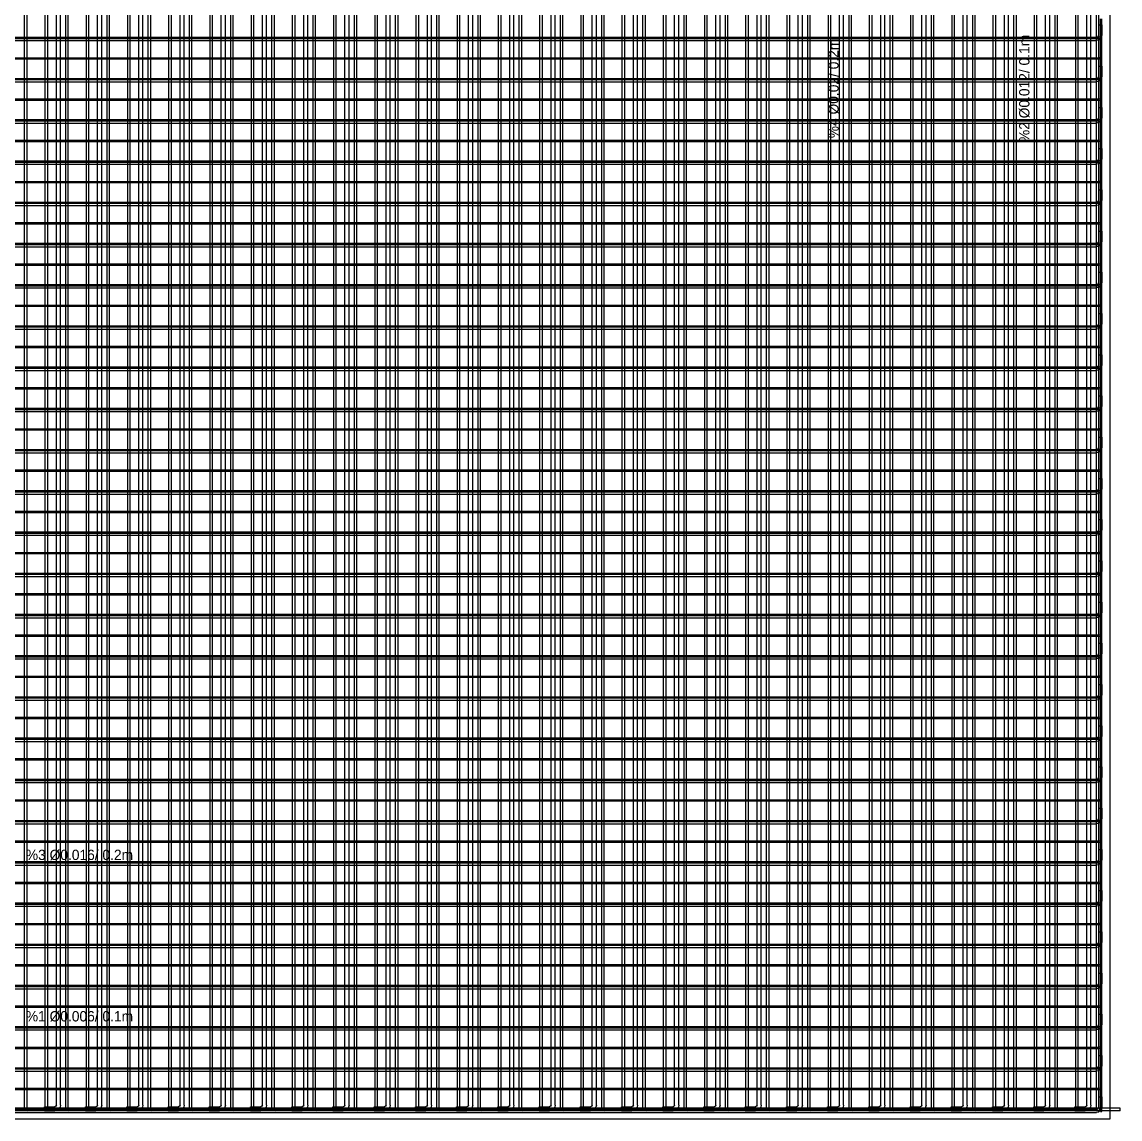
# Model space of a CAD drawing. Header units: metres. Extents: x -0.3 to 22, y -15 to 10.2.
# Drawn here: x 4.72 to 10.05, y 0 to 5.32 of the extents above; entities that cross this region are included whole.
import ezdxf
from ezdxf.enums import TextEntityAlignment as Align

# ---------------------------------------------------------------- set-up
doc = ezdxf.new("R2010")
doc.units = ezdxf.units.M

msp = doc.modelspace()

# ---------------------------------------------------------------- linework, layer by layer
for p, q in [((4.734, 0.055), (4.734, 9.945)), ((4.746, 0.055), (4.746, 9.945)), ((4.834, 0.055), (4.834, 9.945)), ((4.846, 0.055), (4.846, 9.945)), ((4.888, 0.068), (4.888, 9.932)), ((4.908, 0.068), (4.908, 9.932)), ((4.934, 0.055), (4.934, 9.945)), ((4.946, 0.055), (4.946, 9.945)), ((5.034, 0.055), (5.034, 9.945)), ((5.046, 0.055), (5.046, 9.945)), ((5.088, 0.068), (5.088, 9.932)), ((5.108, 0.068), (5.108, 9.932)), ((5.134, 0.055), (5.134, 9.945)), ((5.146, 0.055), (5.146, 9.945)), ((5.234, 0.055), (5.234, 9.945)), ((5.246, 0.055), (5.246, 9.945)), ((5.288, 0.068), (5.288, 9.932)), ((5.308, 0.068), (5.308, 9.932)), ((5.334, 0.055), (5.334, 9.945)), ((5.346, 0.055), (5.346, 9.945)), ((5.434, 0.055), (5.434, 9.945)), ((5.446, 0.055), (5.446, 9.945)), ((5.488, 0.068), (5.488, 9.932)), ((5.508, 0.068), (5.508, 9.932)), ((5.534, 0.055), (5.534, 9.945)), ((5.546, 0.055), (5.546, 9.945)), ((5.634, 0.055), (5.634, 9.945)), ((5.646, 0.055), (5.646, 9.945)), ((5.688, 0.068), (5.688, 9.932)), ((5.708, 0.068), (5.708, 9.932)), ((5.734, 0.055), (5.734, 9.945)), ((5.746, 0.055), (5.746, 9.945)), ((5.834, 0.055), (5.834, 9.945)), ((5.846, 0.055), (5.846, 9.945)), ((5.888, 0.068), (5.888, 9.932)), ((5.908, 0.068), (5.908, 9.932)), ((5.934, 0.055), (5.934, 9.945)), ((5.946, 0.055), (5.946, 9.945)), ((6.034, 0.055), (6.034, 9.945)), ((6.046, 0.055), (6.046, 9.945)), ((6.088, 0.068), (6.088, 9.932)), ((6.108, 0.068), (6.108, 9.932)), ((6.134, 0.055), (6.134, 9.945)), ((6.146, 0.055), (6.146, 9.945)), ((6.234, 0.055), (6.234, 9.945)), ((6.246, 0.055), (6.246, 9.945)), ((6.288, 0.068), (6.288, 9.932)), ((6.308, 0.068), (6.308, 9.932)), ((6.334, 0.055), (6.334, 9.945)), ((6.346, 0.055), (6.346, 9.945)), ((6.434, 0.055), (6.434, 9.945)), ((6.446, 0.055), (6.446, 9.945)), ((6.488, 0.068), (6.488, 9.932)), ((6.508, 0.068), (6.508, 9.932)), ((6.534, 0.055), (6.534, 9.945)), ((6.546, 0.055), (6.546, 9.945)), ((6.634, 0.055), (6.634, 9.945)), ((6.646, 0.055), (6.646, 9.945)), ((6.688, 0.068), (6.688, 9.932)), ((6.708, 0.068), (6.708, 9.932)), ((6.734, 0.055), (6.734, 9.945)), ((6.746, 0.055), (6.746, 9.945)), ((6.834, 0.055), (6.834, 9.945)), ((6.846, 0.055), (6.846, 9.945)), ((6.888, 0.068), (6.888, 9.932)), ((6.908, 0.068), (6.908, 9.932)), ((6.934, 0.055), (6.934, 9.945)), ((6.946, 0.055), (6.946, 9.945)), ((7.034, 0.055), (7.034, 9.945)), ((7.046, 0.055), (7.046, 9.945)), ((7.088, 0.068), (7.088, 9.932)), ((7.108, 0.068), (7.108, 9.932)), ((7.134, 0.055), (7.134, 9.945)), ((7.146, 0.055), (7.146, 9.945)), ((7.234, 0.055), (7.234, 9.945)), ((7.246, 0.055), (7.246, 9.945)), ((7.288, 0.068), (7.288, 9.932)), ((7.308, 0.068), (7.308, 9.932)), ((7.334, 0.055), (7.334, 9.945)), ((7.346, 0.055), (7.346, 9.945)), ((7.434, 0.055), (7.434, 9.945)), ((7.446, 0.055), (7.446, 9.945)), ((7.488, 0.068), (7.488, 9.932)), ((7.508, 0.068), (7.508, 9.932)), ((7.534, 0.055), (7.534, 9.945)), ((7.546, 0.055), (7.546, 9.945)), ((7.634, 0.055), (7.634, 9.945)), ((7.646, 0.055), (7.646, 9.945)), ((7.688, 0.068), (7.688, 9.932)), ((7.708, 0.068), (7.708, 9.932)), ((7.734, 0.055), (7.734, 9.945)), ((7.746, 0.055), (7.746, 9.945)), ((7.834, 0.055), (7.834, 9.945)), ((7.846, 0.055), (7.846, 9.945)), ((7.888, 0.068), (7.888, 9.932)), ((7.908, 0.068), (7.908, 9.932)), ((7.934, 0.055), (7.934, 9.945)), ((7.946, 0.055), (7.946, 9.945)), ((8.034, 0.055), (8.034, 9.945)), ((8.046, 0.055), (8.046, 9.945)), ((8.088, 0.068), (8.088, 9.932)), ((8.108, 0.068), (8.108, 9.932)), ((8.134, 0.055), (8.134, 9.945)), ((8.146, 0.055), (8.146, 9.945)), ((8.234, 0.055), (8.234, 9.945)), ((8.246, 0.055), (8.246, 9.945)), ((8.288, 0.068), (8.288, 9.932)), ((8.308, 0.068), (8.308, 9.932)), ((8.334, 0.055), (8.334, 9.945)), ((8.346, 0.055), (8.346, 9.945)), ((8.434, 0.055), (8.434, 9.945)), ((8.446, 0.055), (8.446, 9.945)), ((8.488, 0.068), (8.488, 9.932)), ((8.508, 0.068), (8.508, 9.932)), ((8.534, 0.055), (8.534, 9.945)), ((8.546, 0.055), (8.546, 9.945)), ((8.634, 0.055), (8.634, 9.945)), ((8.646, 0.055), (8.646, 9.945)), ((8.688, 0.068), (8.688, 9.932)), ((8.708, 0.068), (8.708, 9.932)), ((8.734, 0.055), (8.734, 9.945)), ((8.746, 0.055), (8.746, 9.945)), ((8.834, 0.055), (8.834, 9.945)), ((8.846, 0.055), (8.846, 9.945)), ((8.888, 0.068), (8.888, 9.932)), ((8.908, 0.068), (8.908, 9.932)), ((8.934, 0.055), (8.934, 9.945)), ((8.946, 0.055), (8.946, 9.945)), ((9.034, 0.055), (9.034, 9.945)), ((9.046, 0.055), (9.046, 9.945)), ((9.088, 0.068), (9.088, 9.932)), ((9.108, 0.068), (9.108, 9.932)), ((9.134, 0.055), (9.134, 9.945)), ((9.146, 0.055), (9.146, 9.945)), ((9.234, 0.055), (9.234, 9.945)), ((9.246, 0.055), (9.246, 9.945)), ((9.288, 0.068), (9.288, 9.932)), ((9.308, 0.068), (9.308, 9.932)), ((9.334, 0.055), (9.334, 9.945)), ((9.346, 0.055), (9.346, 9.945)), ((9.434, 0.055), (9.434, 9.945)), ((9.446, 0.055), (9.446, 9.945)), ((9.488, 0.068), (9.488, 9.932)), ((9.508, 0.068), (9.508, 9.932)), ((9.534, 0.055), (9.534, 9.945)), ((9.546, 0.055), (9.546, 9.945)), ((9.634, 0.055), (9.634, 9.945)), ((9.646, 0.055), (9.646, 9.945)), ((9.688, 0.068), (9.688, 9.932)), ((9.708, 0.068), (9.708, 9.932)), ((9.734, 0.055), (9.734, 9.945)), ((9.746, 0.055), (9.746, 9.945)), ((9.834, 0.055), (9.834, 9.945)), ((9.846, 0.055), (9.846, 9.945)), ((9.888, 0.068), (9.888, 9.932)), ((9.908, 0.068), (9.908, 9.932)), ((9.934, 0.055), (9.934, 9.945)), ((9.946, 0.055), (9.946, 9.945)), ((9.954, 5.237), (9.954, 5.337)), ((9.96, 5.237), (9.96, 5.337)), ((9.944, 5.308), (9.96, 5.308)), ((9.944, 5.308), (9.944, 5.258)), ((9.96, 5.308), (9.96, 5.258)), ((0.052, 5.249), (9.948, 5.249)), ((0.052, 5.243), (9.948, 5.243)), ((0.066, 5.248), (9.934, 5.248)), ((0.066, 5.232), (9.934, 5.232)), ((9.954, 5.137), (9.954, 5.237)), ((9.954, 5.237), (9.96, 5.237)), ((9.96, 5.137), (9.96, 5.237)), ((0.052, 5.149), (9.948, 5.149)), ((0.052, 5.143), (9.948, 5.143)), ((9.954, 5.037), (9.954, 5.137)), ((9.954, 5.137), (9.96, 5.137)), ((9.96, 5.037), (9.96, 5.137)), ((9.944, 5.108), (9.96, 5.108)), ((9.944, 5.108), (9.944, 5.058)), ((9.96, 5.108), (9.96, 5.058)), ((0.052, 5.049), (9.948, 5.049)), ((0.052, 5.043), (9.948, 5.043)), ((0.066, 5.048), (9.934, 5.048)), ((0.066, 5.032), (9.934, 5.032)), ((9.954, 4.937), (9.954, 5.037)), ((9.954, 5.037), (9.96, 5.037)), ((9.96, 4.937), (9.96, 5.037)), ((0.052, 4.949), (9.948, 4.949)), ((0.052, 4.943), (9.948, 4.943)), ((9.944, 4.908), (9.96, 4.908)), ((9.944, 4.908), (9.944, 4.858)), ((9.954, 4.837), (9.954, 4.937)), ((9.954, 4.937), (9.96, 4.937)), ((9.96, 4.837), (9.96, 4.937)), ((9.96, 4.908), (9.96, 4.858)), ((0.052, 4.849), (9.948, 4.849)), ((0.052, 4.843), (9.948, 4.843)), ((0.066, 4.848), (9.934, 4.848)), ((0.066, 4.832), (9.934, 4.832)), ((9.954, 4.737), (9.954, 4.837)), ((9.954, 4.837), (9.96, 4.837)), ((9.96, 4.737), (9.96, 4.837)), ((0.052, 4.749), (9.948, 4.749)), ((0.052, 4.743), (9.948, 4.743)), ((9.944, 4.708), (9.96, 4.708)), ((9.944, 4.708), (9.944, 4.658)), ((9.954, 4.637), (9.954, 4.737)), ((9.954, 4.737), (9.96, 4.737)), ((9.96, 4.637), (9.96, 4.737)), ((9.96, 4.708), (9.96, 4.658)), ((0.052, 4.649), (9.948, 4.649)), ((0.052, 4.643), (9.948, 4.643)), ((0.066, 4.648), (9.934, 4.648)), ((9.954, 4.537), (9.954, 4.637)), ((9.954, 4.637), (9.96, 4.637)), ((9.96, 4.537), (9.96, 4.637)), ((0.066, 4.632), (9.934, 4.632)), ((0.052, 4.549), (9.948, 4.549)), ((0.052, 4.543), (9.948, 4.543)), ((9.954, 4.437), (9.954, 4.537)), ((9.954, 4.537), (9.96, 4.537)), ((9.96, 4.437), (9.96, 4.537)), ((9.944, 4.508), (9.96, 4.508)), ((9.944, 4.508), (9.944, 4.458)), ((9.96, 4.508), (9.96, 4.458)), ((0.052, 4.449), (9.948, 4.449)), ((0.052, 4.443), (9.948, 4.443)), ((0.066, 4.448), (9.934, 4.448)), ((0.066, 4.432), (9.934, 4.432)), ((9.954, 4.337), (9.954, 4.437)), ((9.954, 4.437), (9.96, 4.437)), ((9.96, 4.337), (9.96, 4.437)), ((0.052, 4.349), (9.948, 4.349)), ((0.052, 4.343), (9.948, 4.343)), ((9.954, 4.237), (9.954, 4.337)), ((9.954, 4.337), (9.96, 4.337)), ((9.96, 4.237), (9.96, 4.337)), ((9.944, 4.308), (9.96, 4.308)), ((9.944, 4.308), (9.944, 4.258)), ((9.96, 4.308), (9.96, 4.258)), ((0.052, 4.249), (9.948, 4.249)), ((0.052, 4.243), (9.948, 4.243)), ((0.066, 4.248), (9.934, 4.248)), ((0.066, 4.232), (9.934, 4.232)), ((9.954, 4.137), (9.954, 4.237)), ((9.954, 4.237), (9.96, 4.237)), ((9.96, 4.137), (9.96, 4.237)), ((0.052, 4.149), (9.948, 4.149)), ((0.052, 4.143), (9.948, 4.143)), ((9.944, 4.108), (9.96, 4.108)), ((9.944, 4.108), (9.944, 4.058)), ((9.954, 4.037), (9.954, 4.137)), ((9.954, 4.137), (9.96, 4.137)), ((9.96, 4.037), (9.96, 4.137)), ((9.96, 4.108), (9.96, 4.058)), ((0.052, 4.049), (9.948, 4.049)), ((0.052, 4.043), (9.948, 4.043)), ((0.066, 4.048), (9.934, 4.048)), ((0.066, 4.032), (9.934, 4.032)), ((9.954, 3.937), (9.954, 4.037)), ((9.954, 4.037), (9.96, 4.037)), ((9.96, 3.937), (9.96, 4.037)), ((0.052, 3.949), (9.948, 3.949)), ((0.052, 3.943), (9.948, 3.943)), ((9.944, 3.908), (9.96, 3.908)), ((9.944, 3.908), (9.944, 3.858)), ((9.954, 3.837), (9.954, 3.937)), ((9.954, 3.937), (9.96, 3.937)), ((9.96, 3.837), (9.96, 3.937)), ((9.96, 3.908), (9.96, 3.858)), ((0.052, 3.849), (9.948, 3.849)), ((0.052, 3.843), (9.948, 3.843)), ((0.066, 3.848), (9.934, 3.848)), ((9.954, 3.737), (9.954, 3.837)), ((9.954, 3.837), (9.96, 3.837)), ((9.96, 3.737), (9.96, 3.837)), ((0.066, 3.832), (9.934, 3.832)), ((0.052, 3.749), (9.948, 3.749)), ((0.052, 3.743), (9.948, 3.743)), ((9.954, 3.637), (9.954, 3.737)), ((9.954, 3.737), (9.96, 3.737)), ((9.96, 3.637), (9.96, 3.737)), ((9.944, 3.708), (9.96, 3.708)), ((9.944, 3.708), (9.944, 3.658)), ((9.96, 3.708), (9.96, 3.658)), ((0.052, 3.649), (9.948, 3.649)), ((0.052, 3.643), (9.948, 3.643)), ((0.066, 3.648), (9.934, 3.648)), ((0.066, 3.632), (9.934, 3.632)), ((9.954, 3.537), (9.954, 3.637)), ((9.954, 3.637), (9.96, 3.637)), ((9.96, 3.537), (9.96, 3.637)), ((0.052, 3.549), (9.948, 3.549)), ((0.052, 3.543), (9.948, 3.543)), ((9.954, 3.437), (9.954, 3.537)), ((9.954, 3.537), (9.96, 3.537)), ((9.96, 3.437), (9.96, 3.537)), ((9.944, 3.508), (9.96, 3.508)), ((9.944, 3.508), (9.944, 3.458)), ((9.96, 3.508), (9.96, 3.458)), ((0.052, 3.449), (9.948, 3.449)), ((0.052, 3.443), (9.948, 3.443)), ((0.066, 3.448), (9.934, 3.448)), ((0.066, 3.432), (9.934, 3.432)), ((9.954, 3.337), (9.954, 3.437)), ((9.954, 3.437), (9.96, 3.437)), ((9.96, 3.337), (9.96, 3.437)), ((0.052, 3.349), (9.948, 3.349)), ((0.052, 3.343), (9.948, 3.343)), ((9.944, 3.308), (9.96, 3.308)), ((9.944, 3.308), (9.944, 3.258)), ((9.954, 3.237), (9.954, 3.337)), ((9.954, 3.337), (9.96, 3.337)), ((9.96, 3.237), (9.96, 3.337)), ((9.96, 3.308), (9.96, 3.258)), ((0.052, 3.249), (9.948, 3.249)), ((0.052, 3.243), (9.948, 3.243)), ((0.066, 3.248), (9.934, 3.248)), ((0.066, 3.232), (9.934, 3.232)), ((9.954, 3.137), (9.954, 3.237)), ((9.954, 3.237), (9.96, 3.237)), ((9.96, 3.137), (9.96, 3.237)), ((0.052, 3.149), (9.948, 3.149)), ((0.052, 3.143), (9.948, 3.143)), ((9.944, 3.108), (9.96, 3.108)), ((9.944, 3.108), (9.944, 3.058)), ((9.954, 3.037), (9.954, 3.137)), ((9.954, 3.137), (9.96, 3.137)), ((9.96, 3.037), (9.96, 3.137)), ((9.96, 3.108), (9.96, 3.058)), ((0.052, 3.049), (9.948, 3.049)), ((0.052, 3.043), (9.948, 3.043)), ((0.066, 3.048), (9.934, 3.048)), ((9.954, 2.937), (9.954, 3.037)), ((9.954, 3.037), (9.96, 3.037)), ((9.96, 2.937), (9.96, 3.037)), ((0.066, 3.032), (9.934, 3.032)), ((0.052, 2.949), (9.948, 2.949)), ((0.052, 2.943), (9.948, 2.943)), ((9.954, 2.837), (9.954, 2.937)), ((9.954, 2.937), (9.96, 2.937)), ((9.96, 2.837), (9.96, 2.937)), ((9.944, 2.908), (9.96, 2.908)), ((9.944, 2.908), (9.944, 2.858)), ((9.96, 2.908), (9.96, 2.858)), ((0.052, 2.849), (9.948, 2.849)), ((0.052, 2.843), (9.948, 2.843)), ((0.066, 2.848), (9.934, 2.848)), ((0.066, 2.832), (9.934, 2.832)), ((9.954, 2.737), (9.954, 2.837)), ((9.954, 2.837), (9.96, 2.837)), ((9.96, 2.737), (9.96, 2.837)), ((0.052, 2.749), (9.948, 2.749)), ((0.052, 2.743), (9.948, 2.743)), ((9.954, 2.637), (9.954, 2.737)), ((9.954, 2.737), (9.96, 2.737)), ((9.96, 2.637), (9.96, 2.737)), ((9.944, 2.708), (9.96, 2.708)), ((9.944, 2.708), (9.944, 2.658)), ((9.96, 2.708), (9.96, 2.658)), ((0.052, 2.649), (9.948, 2.649)), ((0.052, 2.643), (9.948, 2.643)), ((0.066, 2.648), (9.934, 2.648)), ((0.066, 2.632), (9.934, 2.632)), ((9.954, 2.537), (9.954, 2.637)), ((9.954, 2.637), (9.96, 2.637)), ((9.96, 2.537), (9.96, 2.637)), ((0.052, 2.549), (9.948, 2.549)), ((0.052, 2.543), (9.948, 2.543)), ((9.944, 2.508), (9.96, 2.508)), ((9.944, 2.508), (9.944, 2.458)), ((9.954, 2.437), (9.954, 2.537)), ((9.954, 2.537), (9.96, 2.537)), ((9.96, 2.437), (9.96, 2.537)), ((9.96, 2.508), (9.96, 2.458)), ((0.052, 2.449), (9.948, 2.449)), ((0.052, 2.443), (9.948, 2.443)), ((0.066, 2.448), (9.934, 2.448)), ((0.066, 2.432), (9.934, 2.432)), ((9.954, 2.337), (9.954, 2.437)), ((9.954, 2.437), (9.96, 2.437)), ((9.96, 2.337), (9.96, 2.437)), ((0.052, 2.349), (9.948, 2.349)), ((0.052, 2.343), (9.948, 2.343)), ((9.944, 2.308), (9.96, 2.308)), ((9.944, 2.308), (9.944, 2.258)), ((9.954, 2.237), (9.954, 2.337)), ((9.954, 2.337), (9.96, 2.337)), ((9.96, 2.237), (9.96, 2.337)), ((9.96, 2.308), (9.96, 2.258)), ((0.052, 2.249), (9.948, 2.249)), ((0.052, 2.243), (9.948, 2.243)), ((0.066, 2.248), (9.934, 2.248)), ((0.066, 2.232), (9.934, 2.232)), ((9.954, 2.137), (9.954, 2.237)), ((9.954, 2.237), (9.96, 2.237)), ((9.96, 2.137), (9.96, 2.237)), ((0.052, 2.149), (9.948, 2.149)), ((0.052, 2.143), (9.948, 2.143)), ((9.954, 2.037), (9.954, 2.137)), ((9.954, 2.137), (9.96, 2.137)), ((9.96, 2.037), (9.96, 2.137)), ((9.944, 2.108), (9.96, 2.108)), ((9.944, 2.108), (9.944, 2.058)), ((9.96, 2.108), (9.96, 2.058)), ((0.052, 2.049), (9.948, 2.049)), ((0.052, 2.043), (9.948, 2.043)), ((0.066, 2.048), (9.934, 2.048)), ((0.066, 2.032), (9.934, 2.032)), ((9.954, 1.937), (9.954, 2.037)), ((9.954, 2.037), (9.96, 2.037)), ((9.96, 1.937), (9.96, 2.037)), ((0.052, 1.949), (9.948, 1.949)), ((0.052, 1.943), (9.948, 1.943)), ((9.954, 1.837), (9.954, 1.937)), ((9.954, 1.937), (9.96, 1.937)), ((9.96, 1.837), (9.96, 1.937)), ((9.944, 1.908), (9.96, 1.908)), ((9.944, 1.908), (9.944, 1.858)), ((9.96, 1.908), (9.96, 1.858)), ((0.052, 1.849), (9.948, 1.849)), ((0.052, 1.843), (9.948, 1.843)), ((0.066, 1.848), (9.934, 1.848)), ((0.066, 1.832), (9.934, 1.832)), ((9.954, 1.737), (9.954, 1.837)), ((9.954, 1.837), (9.96, 1.837)), ((9.96, 1.737), (9.96, 1.837)), ((0.052, 1.749), (9.948, 1.749)), ((0.052, 1.743), (9.948, 1.743)), ((9.944, 1.708), (9.96, 1.708)), ((9.944, 1.708), (9.944, 1.658)), ((9.954, 1.637), (9.954, 1.737)), ((9.954, 1.737), (9.96, 1.737)), ((9.96, 1.637), (9.96, 1.737)), ((9.96, 1.708), (9.96, 1.658)), ((0.052, 1.649), (9.948, 1.649)), ((0.052, 1.643), (9.948, 1.643)), ((0.066, 1.648), (9.934, 1.648)), ((0.066, 1.632), (9.934, 1.632)), ((9.954, 1.537), (9.954, 1.637)), ((9.954, 1.637), (9.96, 1.637)), ((9.96, 1.537), (9.96, 1.637)), ((0.052, 1.549), (9.948, 1.549)), ((0.052, 1.543), (9.948, 1.543)), ((9.944, 1.508), (9.96, 1.508)), ((9.944, 1.508), (9.944, 1.458)), ((9.954, 1.437), (9.954, 1.537)), ((9.954, 1.537), (9.96, 1.537)), ((9.96, 1.437), (9.96, 1.537)), ((9.96, 1.508), (9.96, 1.458)), ((0.052, 1.449), (9.948, 1.449)), ((0.052, 1.443), (9.948, 1.443)), ((0.066, 1.448), (9.934, 1.448)), ((0.066, 1.432), (9.934, 1.432)), ((9.954, 1.337), (9.954, 1.437)), ((9.954, 1.437), (9.96, 1.437)), ((9.96, 1.337), (9.96, 1.437)), ((0.052, 1.349), (9.948, 1.349)), ((0.052, 1.343), (9.948, 1.343)), ((9.954, 1.237), (9.954, 1.337)), ((9.954, 1.337), (9.96, 1.337)), ((9.96, 1.237), (9.96, 1.337)), ((9.944, 1.308), (9.96, 1.308)), ((9.944, 1.308), (9.944, 1.258)), ((9.96, 1.308), (9.96, 1.258)), ((0.052, 1.249), (9.948, 1.249)), ((0.052, 1.243), (9.948, 1.243)), ((0.066, 1.248), (9.934, 1.248)), ((0.066, 1.232), (9.934, 1.232)), ((9.954, 1.137), (9.954, 1.237)), ((9.954, 1.237), (9.96, 1.237)), ((9.96, 1.137), (9.96, 1.237)), ((0.052, 1.149), (9.948, 1.149)), ((0.052, 1.143), (9.948, 1.143)), ((9.954, 1.037), (9.954, 1.137)), ((9.954, 1.137), (9.96, 1.137)), ((9.96, 1.037), (9.96, 1.137)), ((9.944, 1.108), (9.96, 1.108)), ((9.944, 1.108), (9.944, 1.058)), ((9.96, 1.108), (9.96, 1.058)), ((0.052, 1.049), (9.948, 1.049)), ((0.052, 1.043), (9.948, 1.043)), ((0.066, 1.048), (9.934, 1.048)), ((0.066, 1.032), (9.934, 1.032)), ((9.954, 0.937), (9.954, 1.037)), ((9.954, 1.037), (9.96, 1.037)), ((9.96, 0.937), (9.96, 1.037)), ((0.052, 0.949), (9.948, 0.949)), ((0.052, 0.943), (9.948, 0.943)), ((9.944, 0.908), (9.96, 0.908)), ((9.944, 0.908), (9.944, 0.858)), ((9.954, 0.837), (9.954, 0.937)), ((9.954, 0.937), (9.96, 0.937)), ((9.96, 0.837), (9.96, 0.937)), ((9.96, 0.908), (9.96, 0.858)), ((0.052, 0.849), (9.948, 0.849)), ((0.052, 0.843), (9.948, 0.843)), ((0.066, 0.848), (9.934, 0.848)), ((0.066, 0.832), (9.934, 0.832)), ((9.954, 0.737), (9.954, 0.837)), ((9.954, 0.837), (9.96, 0.837)), ((9.96, 0.737), (9.96, 0.837)), ((0.052, 0.749), (9.948, 0.749)), ((0.052, 0.743), (9.948, 0.743)), ((9.944, 0.708), (9.96, 0.708)), ((9.944, 0.708), (9.944, 0.658)), ((9.954, 0.637), (9.954, 0.737)), ((9.954, 0.737), (9.96, 0.737)), ((9.96, 0.637), (9.96, 0.737)), ((9.96, 0.708), (9.96, 0.658)), ((0.052, 0.649), (9.948, 0.649)), ((0.052, 0.643), (9.948, 0.643)), ((0.066, 0.648), (9.934, 0.648)), ((0.066, 0.632), (9.934, 0.632)), ((9.954, 0.537), (9.954, 0.637)), ((9.954, 0.637), (9.96, 0.637)), ((9.96, 0.537), (9.96, 0.637)), ((0.052, 0.549), (9.948, 0.549)), ((0.052, 0.543), (9.948, 0.543)), ((9.954, 0.437), (9.954, 0.537)), ((9.954, 0.537), (9.96, 0.537)), ((9.96, 0.437), (9.96, 0.537)), ((9.944, 0.508), (9.96, 0.508)), ((9.944, 0.508), (9.944, 0.458)), ((9.96, 0.508), (9.96, 0.458)), ((0.052, 0.449), (9.948, 0.449)), ((0.052, 0.443), (9.948, 0.443)), ((0.066, 0.448), (9.934, 0.448)), ((0.066, 0.432), (9.934, 0.432)), ((9.954, 0.337), (9.954, 0.437)), ((9.954, 0.437), (9.96, 0.437)), ((9.96, 0.337), (9.96, 0.437)), ((0.052, 0.349), (9.948, 0.349)), ((0.052, 0.343), (9.948, 0.343)), ((9.954, 0.237), (9.954, 0.337)), ((9.954, 0.337), (9.96, 0.337)), ((9.96, 0.237), (9.96, 0.337)), ((9.944, 0.308), (9.96, 0.308)), ((9.944, 0.308), (9.944, 0.258)), ((9.96, 0.308), (9.96, 0.258)), ((0.052, 0.249), (9.948, 0.249)), ((0.052, 0.243), (9.948, 0.243)), ((0.066, 0.248), (9.934, 0.248)), ((0.066, 0.232), (9.934, 0.232)), ((9.954, 0.137), (9.954, 0.237)), ((9.954, 0.237), (9.96, 0.237)), ((9.96, 0.137), (9.96, 0.237)), ((0.052, 0.149), (9.948, 0.149)), ((0.052, 0.143), (9.948, 0.143)), ((9.944, 0.108), (9.96, 0.108)), ((9.944, 0.108), (9.944, 0.058)), ((9.954, 0.037), (9.954, 0.137)), ((9.954, 0.137), (9.96, 0.137)), ((9.96, 0.037), (9.96, 0.137)), ((9.96, 0.108), (9.96, 0.058)), ((4.83, 0.04), (4.83, 0.06)), ((4.83, 0.06), (4.88, 0.06)), ((5.03, 0.04), (5.03, 0.06)), ((5.03, 0.06), (5.08, 0.06)), ((5.23, 0.04), (5.23, 0.06)), ((5.23, 0.06), (5.28, 0.06)), ((5.43, 0.04), (5.43, 0.06)), ((5.43, 0.06), (5.48, 0.06)), ((5.63, 0.04), (5.63, 0.06)), ((5.63, 0.06), (5.68, 0.06)), ((5.83, 0.04), (5.83, 0.06)), ((5.83, 0.06), (5.88, 0.06)), ((6.03, 0.04), (6.03, 0.06)), ((6.03, 0.06), (6.08, 0.06)), ((6.23, 0.04), (6.23, 0.06)), ((6.23, 0.06), (6.28, 0.06)), ((6.43, 0.04), (6.43, 0.06)), ((6.43, 0.06), (6.48, 0.06)), ((6.63, 0.04), (6.63, 0.06)), ((6.63, 0.06), (6.68, 0.06)), ((6.83, 0.04), (6.83, 0.06)), ((6.83, 0.06), (6.88, 0.06)), ((7.03, 0.04), (7.03, 0.06)), ((7.03, 0.06), (7.08, 0.06)), ((7.23, 0.04), (7.23, 0.06)), ((7.23, 0.06), (7.28, 0.06)), ((7.43, 0.04), (7.43, 0.06)), ((7.43, 0.06), (7.48, 0.06)), ((7.63, 0.04), (7.63, 0.06)), ((7.63, 0.06), (7.68, 0.06)), ((7.83, 0.04), (7.83, 0.06)), ((7.83, 0.06), (7.88, 0.06)), ((8.03, 0.04), (8.03, 0.06)), ((8.03, 0.06), (8.08, 0.06)), ((8.23, 0.04), (8.23, 0.06)), ((8.23, 0.06), (8.28, 0.06)), ((8.43, 0.04), (8.43, 0.06)), ((8.43, 0.06), (8.48, 0.06)), ((8.63, 0.04), (8.63, 0.06)), ((8.63, 0.06), (8.68, 0.06)), ((8.83, 0.04), (8.83, 0.06)), ((8.83, 0.06), (8.88, 0.06)), ((9.03, 0.04), (9.03, 0.06)), ((9.03, 0.06), (9.08, 0.06)), ((9.23, 0.04), (9.23, 0.06)), ((9.23, 0.06), (9.28, 0.06)), ((9.43, 0.04), (9.43, 0.06)), ((9.43, 0.06), (9.48, 0.06)), ((9.63, 0.04), (9.63, 0.06)), ((9.63, 0.06), (9.68, 0.06)), ((9.83, 0.04), (9.83, 0.06)), ((9.83, 0.06), (9.88, 0.06)), ((0.066, 0.048), (9.934, 0.048)), ((0.066, 0.032), (9.934, 0.032)), ((4.749, 0.052), (4.649, 0.052)), ((4.749, 0.04), (4.649, 0.04)), ((4.849, 0.052), (4.749, 0.052)), ((4.749, 0.04), (4.749, 0.052)), ((4.849, 0.04), (4.749, 0.04)), ((4.83, 0.04), (4.88, 0.04)), ((4.949, 0.052), (4.849, 0.052)), ((4.849, 0.04), (4.849, 0.052)), ((4.949, 0.04), (4.849, 0.04)), ((5.049, 0.052), (4.949, 0.052)), ((4.949, 0.04), (4.949, 0.052)), ((5.049, 0.04), (4.949, 0.04)), ((5.03, 0.04), (5.08, 0.04)), ((5.149, 0.052), (5.049, 0.052)), ((5.049, 0.04), (5.049, 0.052)), ((5.149, 0.04), (5.049, 0.04)), ((5.249, 0.052), (5.149, 0.052)), ((5.149, 0.04), (5.149, 0.052)), ((5.249, 0.04), (5.149, 0.04)), ((5.23, 0.04), (5.28, 0.04)), ((5.349, 0.052), (5.249, 0.052)), ((5.249, 0.04), (5.249, 0.052)), ((5.349, 0.04), (5.249, 0.04)), ((5.449, 0.052), (5.349, 0.052)), ((5.349, 0.04), (5.349, 0.052)), ((5.449, 0.04), (5.349, 0.04)), ((5.43, 0.04), (5.48, 0.04)), ((5.549, 0.052), (5.449, 0.052)), ((5.449, 0.04), (5.449, 0.052)), ((5.549, 0.04), (5.449, 0.04)), ((5.649, 0.052), (5.549, 0.052)), ((5.549, 0.04), (5.549, 0.052)), ((5.649, 0.04), (5.549, 0.04)), ((5.63, 0.04), (5.68, 0.04)), ((5.749, 0.052), (5.649, 0.052)), ((5.649, 0.04), (5.649, 0.052)), ((5.749, 0.04), (5.649, 0.04)), ((5.849, 0.052), (5.749, 0.052)), ((5.749, 0.04), (5.749, 0.052)), ((5.849, 0.04), (5.749, 0.04)), ((5.83, 0.04), (5.88, 0.04)), ((5.949, 0.052), (5.849, 0.052)), ((5.849, 0.04), (5.849, 0.052)), ((5.949, 0.04), (5.849, 0.04)), ((6.049, 0.052), (5.949, 0.052)), ((5.949, 0.04), (5.949, 0.052)), ((6.049, 0.04), (5.949, 0.04)), ((6.03, 0.04), (6.08, 0.04)), ((6.149, 0.052), (6.049, 0.052)), ((6.049, 0.04), (6.049, 0.052)), ((6.149, 0.04), (6.049, 0.04)), ((6.249, 0.052), (6.149, 0.052)), ((6.149, 0.04), (6.149, 0.052)), ((6.249, 0.04), (6.149, 0.04)), ((6.23, 0.04), (6.28, 0.04)), ((6.349, 0.052), (6.249, 0.052)), ((6.249, 0.04), (6.249, 0.052)), ((6.349, 0.04), (6.249, 0.04)), ((6.449, 0.052), (6.349, 0.052)), ((6.349, 0.04), (6.349, 0.052)), ((6.449, 0.04), (6.349, 0.04)), ((6.43, 0.04), (6.48, 0.04)), ((6.549, 0.052), (6.449, 0.052)), ((6.449, 0.04), (6.449, 0.052)), ((6.549, 0.04), (6.449, 0.04)), ((6.649, 0.052), (6.549, 0.052)), ((6.549, 0.04), (6.549, 0.052)), ((6.649, 0.04), (6.549, 0.04)), ((6.63, 0.04), (6.68, 0.04)), ((6.749, 0.052), (6.649, 0.052)), ((6.649, 0.04), (6.649, 0.052)), ((6.749, 0.04), (6.649, 0.04)), ((6.849, 0.052), (6.749, 0.052)), ((6.749, 0.04), (6.749, 0.052)), ((6.849, 0.04), (6.749, 0.04)), ((6.83, 0.04), (6.88, 0.04)), ((6.949, 0.052), (6.849, 0.052)), ((6.849, 0.04), (6.849, 0.052)), ((6.949, 0.04), (6.849, 0.04)), ((7.049, 0.052), (6.949, 0.052)), ((6.949, 0.04), (6.949, 0.052)), ((7.049, 0.04), (6.949, 0.04)), ((7.03, 0.04), (7.08, 0.04)), ((7.149, 0.052), (7.049, 0.052)), ((7.049, 0.04), (7.049, 0.052)), ((7.149, 0.04), (7.049, 0.04)), ((7.249, 0.052), (7.149, 0.052)), ((7.149, 0.04), (7.149, 0.052)), ((7.249, 0.04), (7.149, 0.04)), ((7.23, 0.04), (7.28, 0.04)), ((7.349, 0.052), (7.249, 0.052)), ((7.249, 0.04), (7.249, 0.052)), ((7.349, 0.04), (7.249, 0.04)), ((7.449, 0.052), (7.349, 0.052)), ((7.349, 0.04), (7.349, 0.052)), ((7.449, 0.04), (7.349, 0.04)), ((7.43, 0.04), (7.48, 0.04)), ((7.549, 0.052), (7.449, 0.052)), ((7.449, 0.04), (7.449, 0.052)), ((7.549, 0.04), (7.449, 0.04)), ((7.649, 0.052), (7.549, 0.052)), ((7.549, 0.04), (7.549, 0.052)), ((7.649, 0.04), (7.549, 0.04)), ((7.63, 0.04), (7.68, 0.04)), ((7.749, 0.052), (7.649, 0.052)), ((7.649, 0.04), (7.649, 0.052)), ((7.749, 0.04), (7.649, 0.04)), ((7.849, 0.052), (7.749, 0.052)), ((7.749, 0.04), (7.749, 0.052)), ((7.849, 0.04), (7.749, 0.04)), ((7.83, 0.04), (7.88, 0.04)), ((7.949, 0.052), (7.849, 0.052)), ((7.849, 0.04), (7.849, 0.052)), ((7.949, 0.04), (7.849, 0.04)), ((8.049, 0.052), (7.949, 0.052)), ((7.949, 0.04), (7.949, 0.052)), ((8.049, 0.04), (7.949, 0.04)), ((8.03, 0.04), (8.08, 0.04)), ((8.149, 0.052), (8.049, 0.052)), ((8.049, 0.04), (8.049, 0.052)), ((8.149, 0.04), (8.049, 0.04)), ((8.249, 0.052), (8.149, 0.052)), ((8.149, 0.04), (8.149, 0.052)), ((8.249, 0.04), (8.149, 0.04)), ((8.23, 0.04), (8.28, 0.04)), ((8.349, 0.052), (8.249, 0.052)), ((8.249, 0.04), (8.249, 0.052)), ((8.349, 0.04), (8.249, 0.04)), ((8.449, 0.052), (8.349, 0.052)), ((8.349, 0.04), (8.349, 0.052)), ((8.449, 0.04), (8.349, 0.04)), ((8.43, 0.04), (8.48, 0.04)), ((8.549, 0.052), (8.449, 0.052)), ((8.449, 0.04), (8.449, 0.052)), ((8.549, 0.04), (8.449, 0.04)), ((8.649, 0.052), (8.549, 0.052)), ((8.549, 0.04), (8.549, 0.052)), ((8.649, 0.04), (8.549, 0.04)), ((8.63, 0.04), (8.68, 0.04)), ((8.749, 0.052), (8.649, 0.052)), ((8.649, 0.04), (8.649, 0.052)), ((8.749, 0.04), (8.649, 0.04)), ((8.849, 0.052), (8.749, 0.052)), ((8.749, 0.04), (8.749, 0.052)), ((8.849, 0.04), (8.749, 0.04)), ((8.83, 0.04), (8.88, 0.04)), ((8.949, 0.052), (8.849, 0.052)), ((8.849, 0.04), (8.849, 0.052)), ((8.949, 0.04), (8.849, 0.04)), ((9.049, 0.052), (8.949, 0.052)), ((8.949, 0.04), (8.949, 0.052)), ((9.049, 0.04), (8.949, 0.04)), ((9.03, 0.04), (9.08, 0.04)), ((9.149, 0.052), (9.049, 0.052)), ((9.049, 0.04), (9.049, 0.052)), ((9.149, 0.04), (9.049, 0.04)), ((9.249, 0.052), (9.149, 0.052)), ((9.149, 0.04), (9.149, 0.052)), ((9.249, 0.04), (9.149, 0.04)), ((9.23, 0.04), (9.28, 0.04)), ((9.349, 0.052), (9.249, 0.052)), ((9.249, 0.04), (9.249, 0.052)), ((9.349, 0.04), (9.249, 0.04)), ((9.449, 0.052), (9.349, 0.052)), ((9.349, 0.04), (9.349, 0.052)), ((9.449, 0.04), (9.349, 0.04)), ((9.43, 0.04), (9.48, 0.04)), ((9.549, 0.052), (9.449, 0.052)), ((9.449, 0.04), (9.449, 0.052)), ((9.549, 0.04), (9.449, 0.04)), ((9.649, 0.052), (9.549, 0.052)), ((9.549, 0.04), (9.549, 0.052)), ((9.649, 0.04), (9.549, 0.04)), ((9.63, 0.04), (9.68, 0.04)), ((9.749, 0.052), (9.649, 0.052)), ((9.649, 0.04), (9.649, 0.052)), ((9.749, 0.04), (9.649, 0.04)), ((9.849, 0.052), (9.749, 0.052)), ((9.749, 0.04), (9.749, 0.052)), ((9.849, 0.04), (9.749, 0.04)), ((9.83, 0.04), (9.88, 0.04)), ((9.949, 0.052), (9.849, 0.052)), ((9.849, 0.04), (9.849, 0.052)), ((9.949, 0.04), (9.849, 0.04)), ((10.049, 0.052), (9.949, 0.052)), ((9.949, 0.04), (9.949, 0.052)), ((10.049, 0.04), (9.949, 0.04)), ((9.954, 0.037), (9.96, 0.037)), ((10.049, 0.04), (10.049, 0.052))]:
    msp.add_line(p, q)
msp.add_lwpolyline([(0, 0), (0, 10), (10, 10), (10, 0), (0, 0)])
at = {"extrusion": (0, 0, -1)}
for centre, radius in [((-9.934, 5.258), 0.01), ((-9.934, 5.258), 0.026), ((-9.934, 5.058), 0.01), ((-9.934, 5.058), 0.026), ((-9.934, 4.858), 0.01), ((-9.934, 4.858), 0.026), ((-9.934, 4.658), 0.01), ((-9.934, 4.658), 0.026), ((-9.934, 4.458), 0.01), ((-9.934, 4.458), 0.026), ((-9.934, 4.258), 0.01), ((-9.934, 4.258), 0.026), ((-9.934, 4.058), 0.01), ((-9.934, 4.058), 0.026), ((-9.934, 3.858), 0.01), ((-9.934, 3.858), 0.026), ((-9.934, 3.658), 0.01), ((-9.934, 3.658), 0.026), ((-9.934, 3.458), 0.01), ((-9.934, 3.458), 0.026), ((-9.934, 3.258), 0.01), ((-9.934, 3.258), 0.026), ((-9.934, 3.058), 0.01), ((-9.934, 3.058), 0.026), ((-9.934, 2.858), 0.01), ((-9.934, 2.858), 0.026), ((-9.934, 2.658), 0.01), ((-9.934, 2.658), 0.026), ((-9.934, 2.458), 0.01), ((-9.934, 2.458), 0.026), ((-9.934, 2.258), 0.01), ((-9.934, 2.258), 0.026), ((-9.934, 2.058), 0.01), ((-9.934, 2.058), 0.026), ((-9.934, 1.858), 0.01), ((-9.934, 1.858), 0.026), ((-9.934, 1.658), 0.01), ((-9.934, 1.658), 0.026), ((-9.934, 1.458), 0.01), ((-9.934, 1.458), 0.026), ((-9.934, 1.258), 0.01), ((-9.934, 1.258), 0.026), ((-9.934, 1.058), 0.01), ((-9.934, 1.058), 0.026), ((-9.934, 0.858), 0.01), ((-9.934, 0.858), 0.026), ((-9.934, 0.658), 0.01), ((-9.934, 0.658), 0.026), ((-9.934, 0.458), 0.01), ((-9.934, 0.458), 0.026), ((-9.934, 0.258), 0.01), ((-9.934, 0.258), 0.026), ((-4.88, 0.068), 0.008), ((-4.88, 0.068), 0.028), ((-5.08, 0.068), 0.008), ((-5.08, 0.068), 0.028), ((-5.28, 0.068), 0.008), ((-5.28, 0.068), 0.028), ((-5.48, 0.068), 0.008), ((-5.48, 0.068), 0.028), ((-5.68, 0.068), 0.008), ((-5.68, 0.068), 0.028), ((-5.88, 0.068), 0.008), ((-5.88, 0.068), 0.028), ((-6.08, 0.068), 0.008), ((-6.08, 0.068), 0.028), ((-6.28, 0.068), 0.008), ((-6.28, 0.068), 0.028), ((-6.48, 0.068), 0.008), ((-6.48, 0.068), 0.028), ((-6.68, 0.068), 0.008), ((-6.68, 0.068), 0.028), ((-6.88, 0.068), 0.008), ((-6.88, 0.068), 0.028), ((-7.08, 0.068), 0.008), ((-7.08, 0.068), 0.028), ((-7.28, 0.068), 0.008), ((-7.28, 0.068), 0.028), ((-7.48, 0.068), 0.008), ((-7.48, 0.068), 0.028), ((-7.68, 0.068), 0.008), ((-7.68, 0.068), 0.028), ((-7.88, 0.068), 0.008), ((-7.88, 0.068), 0.028), ((-8.08, 0.068), 0.008), ((-8.08, 0.068), 0.028), ((-8.28, 0.068), 0.008), ((-8.28, 0.068), 0.028), ((-8.48, 0.068), 0.008), ((-8.48, 0.068), 0.028), ((-8.68, 0.068), 0.008), ((-8.68, 0.068), 0.028), ((-8.88, 0.068), 0.008), ((-8.88, 0.068), 0.028), ((-9.08, 0.068), 0.008), ((-9.08, 0.068), 0.028), ((-9.28, 0.068), 0.008), ((-9.28, 0.068), 0.028), ((-9.48, 0.068), 0.008), ((-9.48, 0.068), 0.028), ((-9.68, 0.068), 0.008), ((-9.68, 0.068), 0.028), ((-9.88, 0.068), 0.008), ((-9.88, 0.068), 0.028), ((-9.934, 0.058), 0.01), ((-9.934, 0.058), 0.026)]:
    msp.add_arc(centre, radius, 180, -90, dxfattribs=at)
for centre, radius, start, end in [((9.948, 5.237), 0.012, 0, 90), ((9.948, 5.237), 0.006, 0, 90), ((9.948, 5.137), 0.012, 0, 90), ((9.948, 5.137), 0.006, 0, 90), ((9.948, 5.037), 0.012, 0, 90), ((9.948, 5.037), 0.006, 0, 90), ((9.948, 4.937), 0.012, 0, 90), ((9.948, 4.937), 0.006, 0, 90), ((9.948, 4.837), 0.012, 0, 90), ((9.948, 4.837), 0.006, 0, 90), ((9.948, 4.737), 0.012, 0, 90), ((9.948, 4.737), 0.006, 0, 90), ((9.948, 4.637), 0.012, 0, 90), ((9.948, 4.637), 0.006, 0, 90), ((9.948, 4.537), 0.012, 0, 90), ((9.948, 4.537), 0.006, 0, 90), ((9.948, 4.437), 0.012, 0, 90), ((9.948, 4.437), 0.006, 0, 90), ((9.948, 4.337), 0.012, 0, 90), ((9.948, 4.337), 0.006, 0, 90), ((9.948, 4.237), 0.012, 0, 90), ((9.948, 4.237), 0.006, 0, 90), ((9.948, 4.137), 0.012, 0, 90), ((9.948, 4.137), 0.006, 0, 90), ((9.948, 4.037), 0.012, 0, 90), ((9.948, 4.037), 0.006, 0, 90), ((9.948, 3.937), 0.012, 0, 90), ((9.948, 3.937), 0.006, 0, 90), ((9.948, 3.837), 0.012, 0, 90), ((9.948, 3.837), 0.006, 0, 90), ((9.948, 3.737), 0.012, 0, 90), ((9.948, 3.737), 0.006, 0, 90), ((9.948, 3.637), 0.012, 0, 90), ((9.948, 3.637), 0.006, 0, 90), ((9.948, 3.537), 0.012, 0, 90), ((9.948, 3.537), 0.006, 0, 90), ((9.948, 3.437), 0.012, 0, 90), ((9.948, 3.437), 0.006, 0, 90), ((9.948, 3.337), 0.012, 0, 90), ((9.948, 3.337), 0.006, 0, 90), ((9.948, 3.237), 0.012, 0, 90), ((9.948, 3.237), 0.006, 0, 90), ((9.948, 3.137), 0.012, 0, 90), ((9.948, 3.137), 0.006, 0, 90), ((9.948, 3.037), 0.012, 0, 90), ((9.948, 3.037), 0.006, 0, 90), ((9.948, 2.937), 0.012, 0, 90), ((9.948, 2.937), 0.006, 0, 90), ((9.948, 2.837), 0.012, 0, 90), ((9.948, 2.837), 0.006, 0, 90), ((9.948, 2.737), 0.012, 0, 90), ((9.948, 2.737), 0.006, 0, 90), ((9.948, 2.637), 0.012, 0, 90), ((9.948, 2.637), 0.006, 0, 90), ((9.948, 2.537), 0.012, 0, 90), ((9.948, 2.537), 0.006, 0, 90), ((9.948, 2.437), 0.012, 0, 90), ((9.948, 2.437), 0.006, 0, 90), ((9.948, 2.337), 0.012, 0, 90), ((9.948, 2.337), 0.006, 0, 90), ((9.948, 2.237), 0.012, 0, 90), ((9.948, 2.237), 0.006, 0, 90), ((9.948, 2.137), 0.012, 0, 90), ((9.948, 2.137), 0.006, 0, 90), ((9.948, 2.037), 0.012, 0, 90), ((9.948, 2.037), 0.006, 0, 90), ((9.948, 1.937), 0.012, 0, 90), ((9.948, 1.937), 0.006, 0, 90), ((9.948, 1.837), 0.012, 0, 90), ((9.948, 1.837), 0.006, 0, 90), ((9.948, 1.737), 0.012, 0, 90), ((9.948, 1.737), 0.006, 0, 90), ((9.948, 1.637), 0.012, 0, 90), ((9.948, 1.637), 0.006, 0, 90), ((9.948, 1.537), 0.012, 0, 90), ((9.948, 1.537), 0.006, 0, 90), ((9.948, 1.437), 0.012, 0, 90), ((9.948, 1.437), 0.006, 0, 90), ((9.948, 1.337), 0.012, 0, 90), ((9.948, 1.337), 0.006, 0, 90), ((9.948, 1.237), 0.012, 0, 90), ((9.948, 1.237), 0.006, 0, 90), ((9.948, 1.137), 0.012, 0, 90), ((9.948, 1.137), 0.006, 0, 90), ((9.948, 1.037), 0.012, 0, 90), ((9.948, 1.037), 0.006, 0, 90), ((9.948, 0.937), 0.012, 0, 90), ((9.948, 0.937), 0.006, 0, 90), ((9.948, 0.837), 0.012, 0, 90), ((9.948, 0.837), 0.006, 0, 90), ((9.948, 0.737), 0.012, 0, 90), ((9.948, 0.737), 0.006, 0, 90), ((9.948, 0.637), 0.012, 0, 90), ((9.948, 0.637), 0.006, 0, 90), ((9.948, 0.537), 0.012, 0, 90), ((9.948, 0.537), 0.006, 0, 90), ((9.948, 0.437), 0.012, 0, 90), ((9.948, 0.437), 0.006, 0, 90), ((9.948, 0.337), 0.012, 0, 90), ((9.948, 0.337), 0.006, 0, 90), ((9.948, 0.237), 0.012, 0, 90), ((9.948, 0.237), 0.006, 0, 90), ((9.948, 0.137), 0.012, 0, 90), ((9.948, 0.137), 0.006, 0, 90), ((4.749, 0.055), 0.015, 180, -90), ((4.749, 0.055), 0.003, 180, -90), ((4.849, 0.055), 0.015, 180, -90), ((4.849, 0.055), 0.003, 180, -90), ((4.949, 0.055), 0.015, 180, -90), ((4.949, 0.055), 0.003, 180, -90), ((5.049, 0.055), 0.015, 180, -90), ((5.049, 0.055), 0.003, 180, -90), ((5.149, 0.055), 0.015, 180, -90), ((5.149, 0.055), 0.003, 180, -90), ((5.249, 0.055), 0.015, 180, -90), ((5.249, 0.055), 0.003, 180, -90), ((5.349, 0.055), 0.015, 180, -90), ((5.349, 0.055), 0.003, 180, -90), ((5.449, 0.055), 0.015, 180, -90), ((5.449, 0.055), 0.003, 180, -90), ((5.549, 0.055), 0.015, 180, -90), ((5.549, 0.055), 0.003, 180, -90), ((5.649, 0.055), 0.015, 180, -90), ((5.649, 0.055), 0.003, 180, -90), ((5.749, 0.055), 0.015, 180, -90), ((5.749, 0.055), 0.003, 180, -90), ((5.849, 0.055), 0.015, 180, -90), ((5.849, 0.055), 0.003, 180, -90), ((5.949, 0.055), 0.015, 180, -90), ((5.949, 0.055), 0.003, 180, -90), ((6.049, 0.055), 0.015, 180, -90), ((6.049, 0.055), 0.003, 180, -90), ((6.149, 0.055), 0.015, 180, -90), ((6.149, 0.055), 0.003, 180, -90), ((6.249, 0.055), 0.015, 180, -90), ((6.249, 0.055), 0.003, 180, -90), ((6.349, 0.055), 0.015, 180, -90), ((6.349, 0.055), 0.003, 180, -90), ((6.449, 0.055), 0.015, 180, -90), ((6.449, 0.055), 0.003, 180, -90), ((6.549, 0.055), 0.015, 180, -90), ((6.549, 0.055), 0.003, 180, -90), ((6.649, 0.055), 0.015, 180, -90), ((6.649, 0.055), 0.003, 180, -90), ((6.749, 0.055), 0.015, 180, -90), ((6.749, 0.055), 0.003, 180, -90), ((6.849, 0.055), 0.015, 180, -90), ((6.849, 0.055), 0.003, 180, -90), ((6.949, 0.055), 0.015, 180, -90), ((6.949, 0.055), 0.003, 180, -90), ((7.049, 0.055), 0.015, 180, -90), ((7.049, 0.055), 0.003, 180, -90), ((7.149, 0.055), 0.015, 180, -90), ((7.149, 0.055), 0.003, 180, -90), ((7.249, 0.055), 0.015, 180, -90), ((7.249, 0.055), 0.003, 180, -90), ((7.349, 0.055), 0.015, 180, -90), ((7.349, 0.055), 0.003, 180, -90), ((7.449, 0.055), 0.015, 180, -90), ((7.449, 0.055), 0.003, 180, -90), ((7.549, 0.055), 0.015, 180, -90), ((7.549, 0.055), 0.003, 180, -90), ((7.649, 0.055), 0.015, 180, -90), ((7.649, 0.055), 0.003, 180, -90), ((7.749, 0.055), 0.015, 180, -90), ((7.749, 0.055), 0.003, 180, -90), ((7.849, 0.055), 0.015, 180, -90), ((7.849, 0.055), 0.003, 180, -90), ((7.949, 0.055), 0.015, 180, -90), ((7.949, 0.055), 0.003, 180, -90), ((8.049, 0.055), 0.015, 180, -90), ((8.049, 0.055), 0.003, 180, -90), ((8.149, 0.055), 0.015, 180, -90), ((8.149, 0.055), 0.003, 180, -90), ((8.249, 0.055), 0.015, 180, -90), ((8.249, 0.055), 0.003, 180, -90), ((8.349, 0.055), 0.015, 180, -90), ((8.349, 0.055), 0.003, 180, -90), ((8.449, 0.055), 0.015, 180, -90), ((8.449, 0.055), 0.003, 180, -90), ((8.549, 0.055), 0.015, 180, -90), ((8.549, 0.055), 0.003, 180, -90), ((8.649, 0.055), 0.015, 180, -90), ((8.649, 0.055), 0.003, 180, -90), ((8.749, 0.055), 0.015, 180, -90), ((8.749, 0.055), 0.003, 180, -90), ((8.849, 0.055), 0.015, 180, -90), ((8.849, 0.055), 0.003, 180, -90), ((8.949, 0.055), 0.015, 180, -90), ((8.949, 0.055), 0.003, 180, -90), ((9.049, 0.055), 0.015, 180, -90), ((9.049, 0.055), 0.003, 180, -90), ((9.149, 0.055), 0.015, 180, -90), ((9.149, 0.055), 0.003, 180, -90), ((9.249, 0.055), 0.015, 180, -90), ((9.249, 0.055), 0.003, 180, -90), ((9.349, 0.055), 0.015, 180, -90), ((9.349, 0.055), 0.003, 180, -90), ((9.449, 0.055), 0.015, 180, -90), ((9.449, 0.055), 0.003, 180, -90), ((9.549, 0.055), 0.015, 180, -90), ((9.549, 0.055), 0.003, 180, -90), ((9.649, 0.055), 0.015, 180, -90), ((9.649, 0.055), 0.003, 180, -90), ((9.749, 0.055), 0.015, 180, -90), ((9.749, 0.055), 0.003, 180, -90), ((9.849, 0.055), 0.015, 180, -90), ((9.849, 0.055), 0.003, 180, -90), ((9.949, 0.055), 0.015, 180, -90), ((9.949, 0.055), 0.003, 180, -90)]:
    msp.add_arc(centre, radius, start, end)

# ---------------------------------------------------------------- texts
for s, p in [('%4 Ø0.02/ 0.2m', (8.658, 5)), ('%2 Ø0.012/ 0.1m', (9.584, 5))]:
    msp.add_text(s, height=0.05, rotation=90).set_placement(p, align=Align.MIDDLE)
for s, p in [('%3 Ø0.016/ 0.2m', (5, 1.282)), ('%1 Ø0.006/ 0.1m', (5, 0.499))]:
    msp.add_text(s, height=0.05).set_placement(p, align=Align.MIDDLE)

doc.saveas('drawing.dxf')
